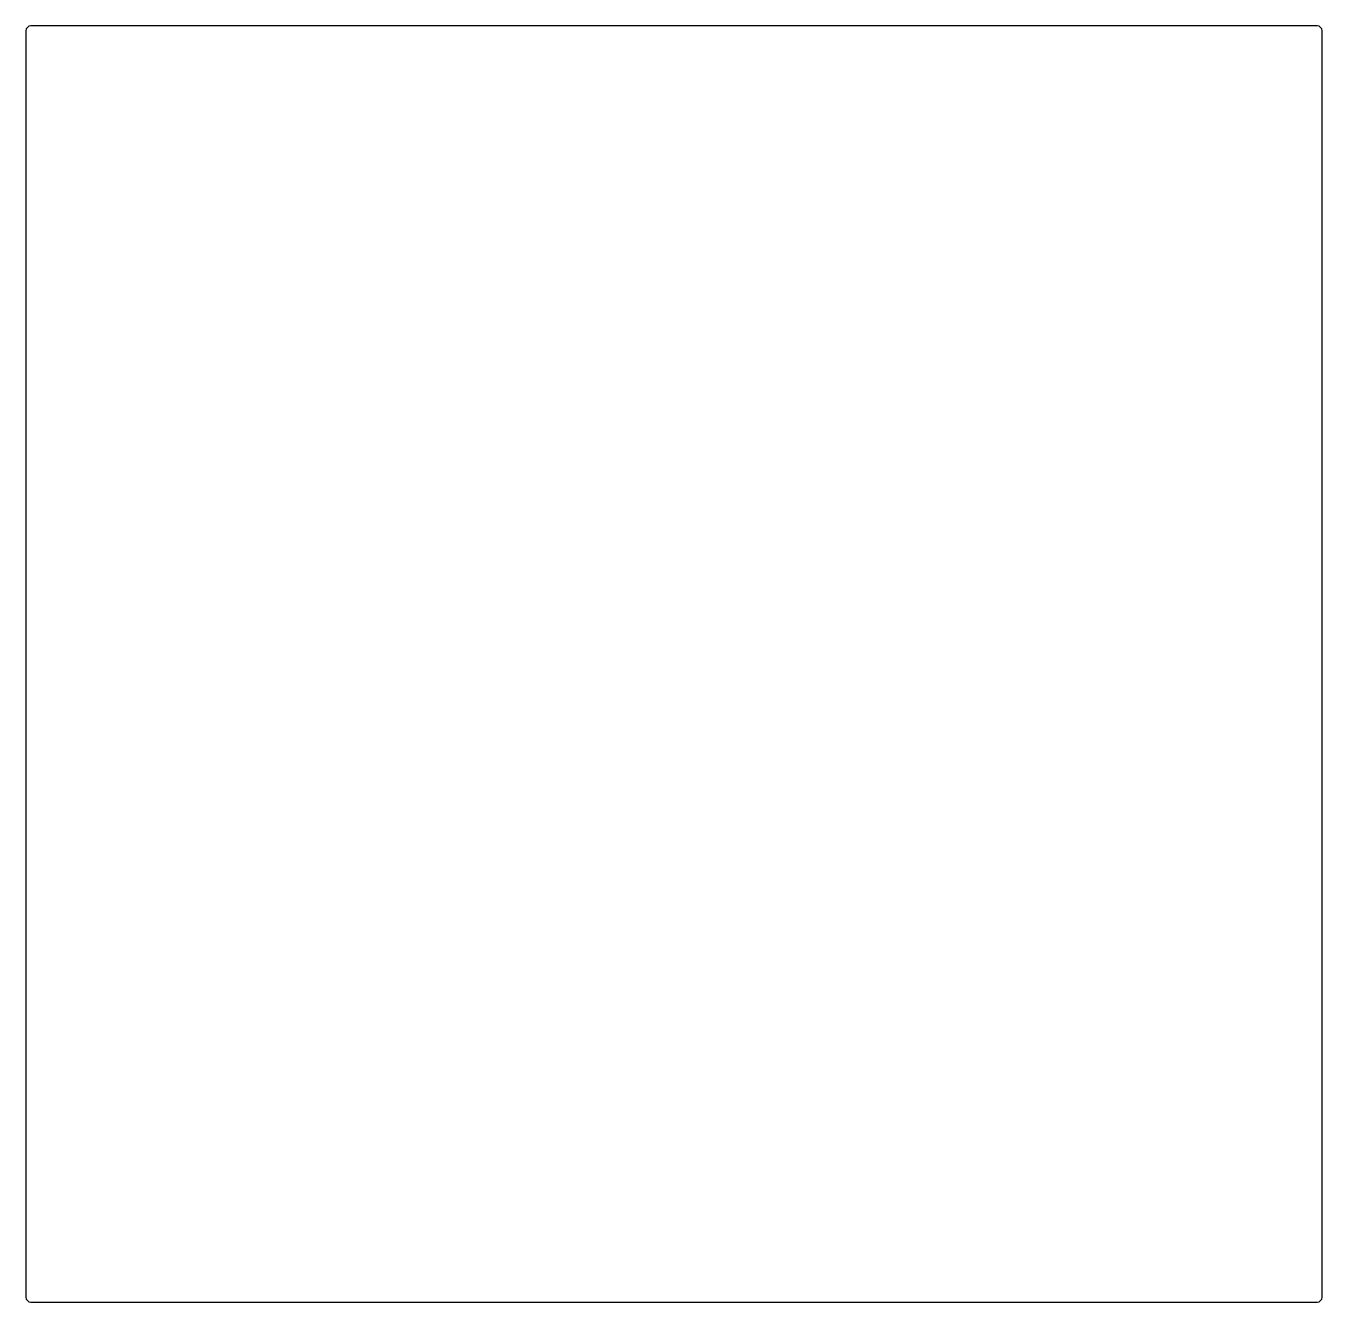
# Model space of a CAD drawing. Extents: x -8.25 to 0, y 0 to 8.12.
import ezdxf

# ---------------------------------------------------------------- set-up
doc = ezdxf.new("R2010")
doc.units = 0
doc.layers.get('0').update_dxf_attribs({"linetype": 'CONTINUOUS'})

msp = doc.modelspace()

# ---------------------------------------------------------------- linework, layer by layer
at = {"color": 7, "linetype": 'CONTINUOUS'}
for p, q in [((-8.248, 8.09075), (-8.248, 0.03125)), ((-0.03125, 8.122), (-8.21675, 8.122)), ((0, 0.03125), (0, 8.09075)), ((-8.21675, 0), (-0.03125, 0))]:
    msp.add_line(p, q, dxfattribs=at)
for centre, start, end in [((-8.21675, 8.09075), 90, 180), ((-0.03125, 8.09075), 0, 90), ((-8.21675, 0.03125), 180, 270), ((-0.03125, 0.03125), 270, 0)]:
    msp.add_arc(centre, 0.03125, start, end, dxfattribs=at)

doc.saveas('drawing.dxf')
